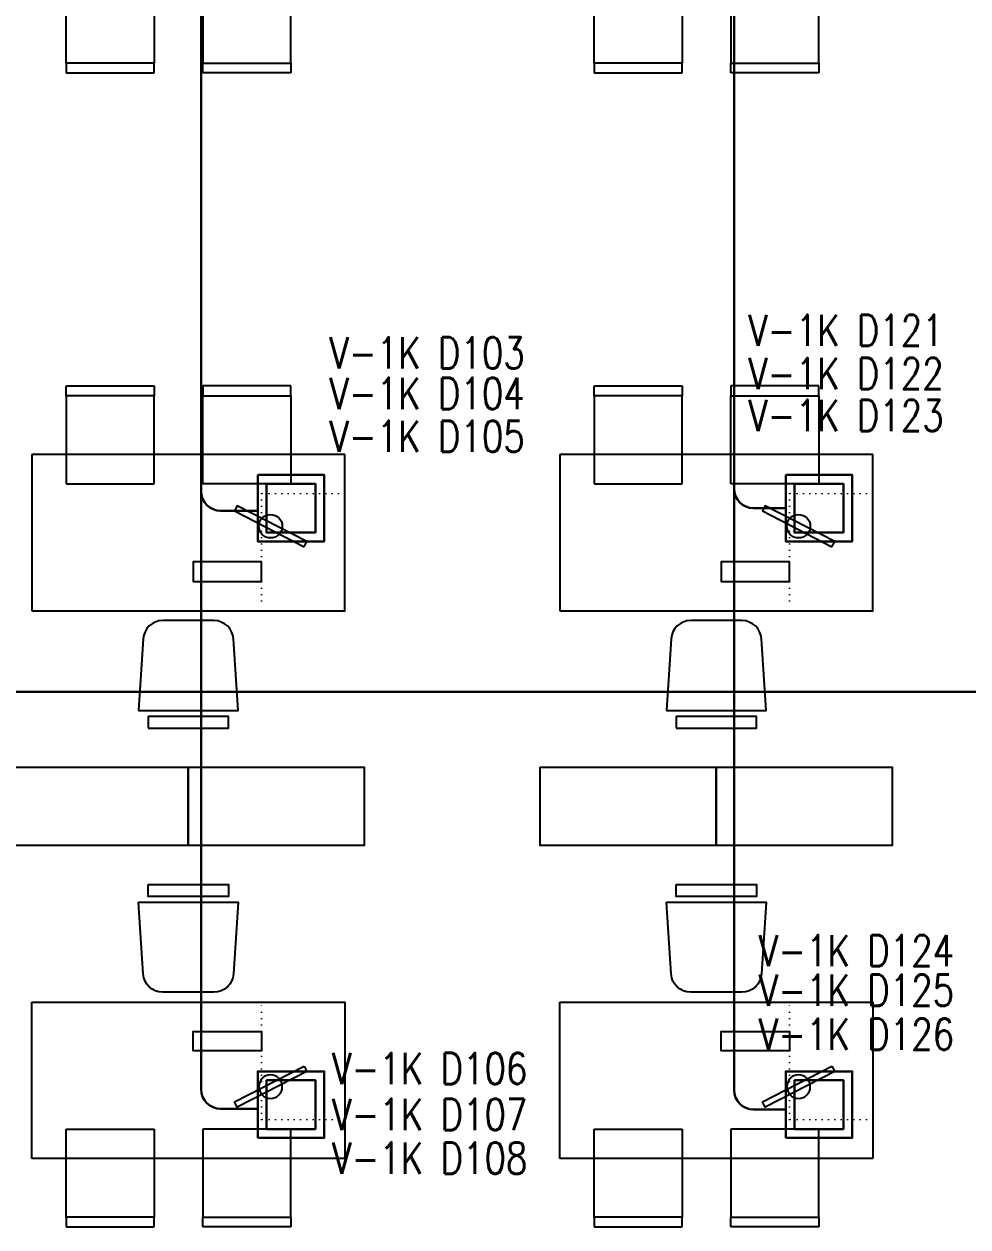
# Model space of a CAD drawing. Extents: x -1073 to 35213, y -1180 to 6950.
# Drawn here: x 2887 to 3370, y 1013 to 1627 of the extents above; entities that cross this region are included whole.
import ezdxf

# ---------------------------------------------------------------- set-up
doc = ezdxf.new("R2010")
doc.units = 0
doc.header["$LTSCALE"] = 25
doc.linetypes.add('DOT2', pattern=[0.125, 0, -0.125])
doc.layers.get('0').update_dxf_attribs({"color": 9, "lineweight": 9})
for name, color, linetype, lineweight in [('05', 9, 'Continuous', 9), ('DATA SARI', 30, 'Continuous', 30), ('DATA TAVAN', 160, 'Continuous', 30), ('E-YAZI', 7, 'Continuous', 30)]:
    doc.layers.add(name, color=color, linetype=linetype, lineweight=lineweight)
doc.styles.add('E-YAZI', font='txttw.shx')

# ---------------------------------------------------------------- blocks, each defined once
blk = doc.blocks.new('160lıkcalismamasa-vw')
at = {"lineweight": -3, "ltscale": 0.5}
for p, q in [((2355.98, 2657.5), (2355.98, 2662.5)), ((2355.98, 2662.5), (2400.98, 2662.5)), ((2400.98, 2657.5), (2355.98, 2657.5)), ((2355.98, 2657.5), (2355.98, 2612.5)), ((2400.98, 2657.5), (2355.98, 2657.5)), ((2400.98, 2662.5), (2400.98, 2657.5)), ((2400.98, 2612.5), (2400.98, 2657.5)), ((2425.98, 2662.5), (2425.98, 2657.5)), ((2470.98, 2662.5), (2425.98, 2662.5)), ((2425.98, 2657.5), (2470.98, 2657.5)), ((2425.98, 2612.5), (2425.98, 2657.5)), ((2425.98, 2657.5), (2470.98, 2657.5)), ((2470.98, 2657.5), (2470.98, 2662.5)), ((2470.98, 2657.5), (2470.98, 2612.5)), ((2498.48, 2627.5), (2338.48, 2627.5)), ((2338.48, 2627.5), (2338.48, 2547.5)), ((2498.48, 2547.5), (2498.48, 2627.5)), ((2355.98, 2612.5), (2400.98, 2612.5)), ((2470.98, 2612.5), (2425.98, 2612.5)), ((2338.48, 2547.5), (2498.48, 2547.5))]:
    blk.add_line(p, q, dxfattribs=at)
for points in [[(2477.64, 2580.3), (2479.01, 2582.97), (2443.42, 2601.24), (2442.05, 2598.58)], [(2455.98, 2562.5), (2455.98, 2572.5), (2420.98, 2572.5), (2420.98, 2562.5)], [(2397.98, 2487.5), (2438.98, 2487.5), (2438.98, 2493.5), (2397.98, 2493.5)]]:
    blk.add_lwpolyline(points, close=True, dxfattribs=at)
blk.add_lwpolyline([(2392.98, 2496.5), (2443.98, 2496.5), (2441.59, 2533.15, 0.395265), (2431.61, 2542.5), (2405.34, 2542.5, 0.395265), (2395.37, 2533.15)], format="xyb", close=True, dxfattribs=at)
blk.add_circle((2460.53, 2590.77), 6, dxfattribs=at)
at = {"layer": '05', "linetype": 'DOT2'}
for p, q in [((2498.48, 2607.5), (2455.98, 2607.5)), ((2455.98, 2607.5), (2455.98, 2547.5)), ((2498.48, 2547.5), (2498.48, 2607.5)), ((2455.98, 2547.5), (2498.48, 2547.5))]:
    blk.add_line(p, q, dxfattribs=at)
blk = doc.blocks.new('m-çalışma dolap modül-90')
at = {"lineweight": -3, "ltscale": 0.5}
blk.add_lwpolyline([(-90, 0), (0, 0), (0, 40), (-90, 40)], close=True, dxfattribs=at)
blk = doc.blocks.new('E-DÖŞEME BUAT')
at = {"layer": 'E-YAZI', "color": 5}
for points in [[(-34, 34), (0, 34), (0, 0), (-34, 0)], [(-29.5, 29.5), (-4.5, 29.5), (-4.5, 4.5), (-29.5, 4.5)]]:
    blk.add_lwpolyline(points, close=True, dxfattribs=at)

msp = doc.modelspace()

# ---------------------------------------------------------------- linework, layer by layer
at = {"layer": 'DATA SARI'}
for p, q in [((2977.37, 1388.66), (2977.37, 1675)), ((3249.9, 1661.47), (3249.9, 1360.96)), ((2977.37, 1082.9), (2977.37, 1392.5)), ((3006.34, 1378.66), (2987.37, 1378.66)), ((3276.34, 1380), (3259.9, 1380)), ((3249.9, 1360.96), (3249.92, 1081.89)), ((3006.34, 1072.9), (2987.37, 1072.9)), ((3276.34, 1072.54), (3259.9, 1072.54))]:
    msp.add_line(p, q, dxfattribs=at)
for centre in [(3259.9, 1390), (2987.37, 1388.66), (2987.37, 1082.9), (3259.9, 1082.54)]:
    msp.add_arc(centre, 10, 180, 270, dxfattribs=at)
at = {"layer": 'DATA TAVAN'}
for p, q in [((3295.61, 1286.03), (2844.07, 1286.03)), ((3295.61, 1286.03), (3315.61, 1286.03)), ((3315.61, 1286.03), (3377.66, 1286.03))]:
    msp.add_line(p, q, dxfattribs=at)

# ---------------------------------------------------------------- block references
at = {"layer": '05', "xscale": -1, "rotation": 180}
for name, p in [('160lıkcalismamasa-vw', (552.36, 4265)), ('160lıkcalismamasa-vw', (822.36, 4265)), ('m-çalışma dolap modül-90', (2970.84, 1247.5)), ('m-çalışma dolap modül-90', (3060.84, 1247.5)), ('m-çalışma dolap modül-90', (3240.84, 1247.5)), ('m-çalışma dolap modül-90', (3330.84, 1247.5)), ('160lıkcalismamasa-vw', (552.36, 3675)), ('160lıkcalismamasa-vw', (822.36, 3675))]:
    msp.add_blockref(name, p, dxfattribs=at)
at = {"layer": '05'}
for p in [(552.36, -1220), (822.36, -1220)]:
    msp.add_blockref('160lıkcalismamasa-vw', p, dxfattribs=at)
at = {"layer": 'E-YAZI', "color": 1}
for p in [(3040.34, 1363), (3310.34, 1363)]:
    msp.add_blockref('E-DÖŞEME BUAT', p, dxfattribs=at)
at = {"layer": 'E-YAZI', "color": 1, "xscale": -1, "rotation": 180}
for p in [(3040.34, 1092), (3310.34, 1092)]:
    msp.add_blockref('E-DÖŞEME BUAT', p, dxfattribs=at)

# ---------------------------------------------------------------- texts
at = {"layer": 'E-YAZI', "color": 6, "style": 'E-YAZI', "width": 0.8}
for s, p in [('V-1K D121', (3257.25, 1462.91)), ('V-1K D103', (3043.07, 1451.38)), ('V-1K D122', (3257.25, 1440.78)), ('V-1K D104', (3043.07, 1430.66)), ('V-1K D123', (3257.25, 1419.43)), ('V-1K D105', (3043.07, 1408.72)), ('V-1K D124', (3262.63, 1145.75)), ('V-1K D125', (3262.63, 1125.52)), ('V-1K D126', (3262.63, 1103.04)), ('V-1K D106', (3044.4, 1085.51)), ('V-1K D107', (3044.4, 1062.03)), ('V-1K D108', (3044.4, 1039.68))]:
    msp.add_text(s, height=16, dxfattribs=at).set_placement(p)

doc.saveas('drawing.dxf')
